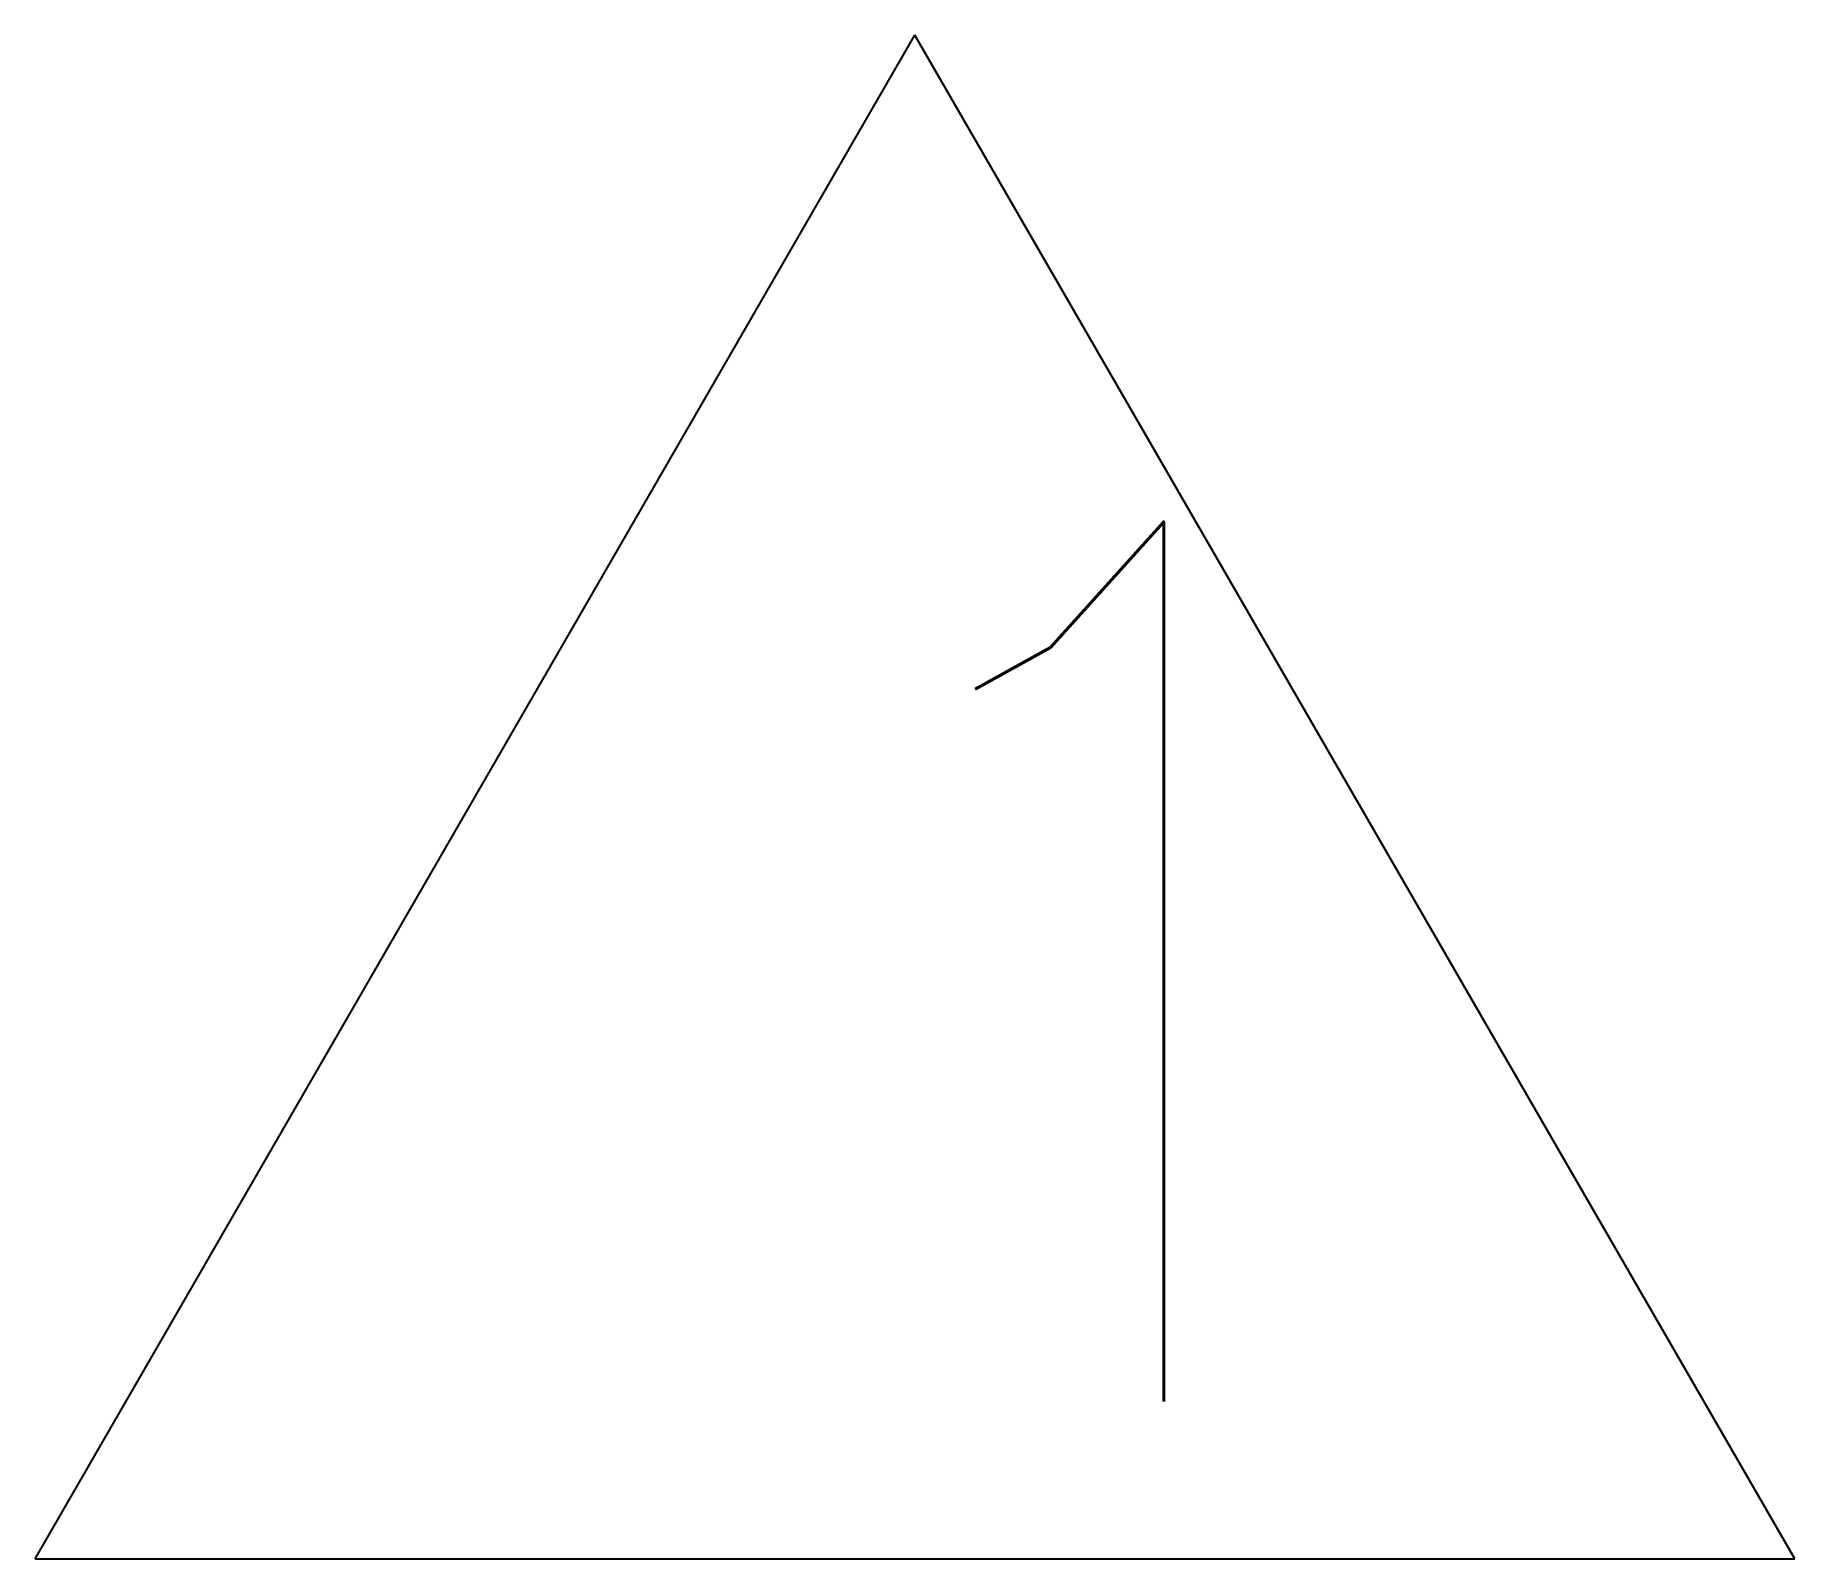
# Model space of a CAD drawing. Extents: x 500.26 to 505.26, y -4140.12 to -4135.79.
import ezdxf

# ---------------------------------------------------------------- set-up
doc = ezdxf.new("R2010")
doc.units = 0
doc.layers.add('D1', color=4, linetype='CONTINUOUS')
doc.styles.get("Standard").update_dxf_attribs({"font": 'txt.shx', "bigfont": 'CHINESET.shx'})

msp = doc.modelspace()

# ---------------------------------------------------------------- linework, layer by layer
at = {"layer": 'D1'}
for p in [(500.263, -4140.1193), (505.263, -4140.1193)]:
    msp.add_line(p, (502.763, -4135.7892), dxfattribs=at)
at = {"layer": 'D1', "linetype": 'Continuous'}
msp.add_line((500.263, -4140.1193), (505.263, -4140.1193), dxfattribs=at)

# ---------------------------------------------------------------- texts
msp.add_text('1', height=2.5, dxfattribs=at).set_placement((502.2912, -4139.672))

doc.saveas('drawing.dxf')
